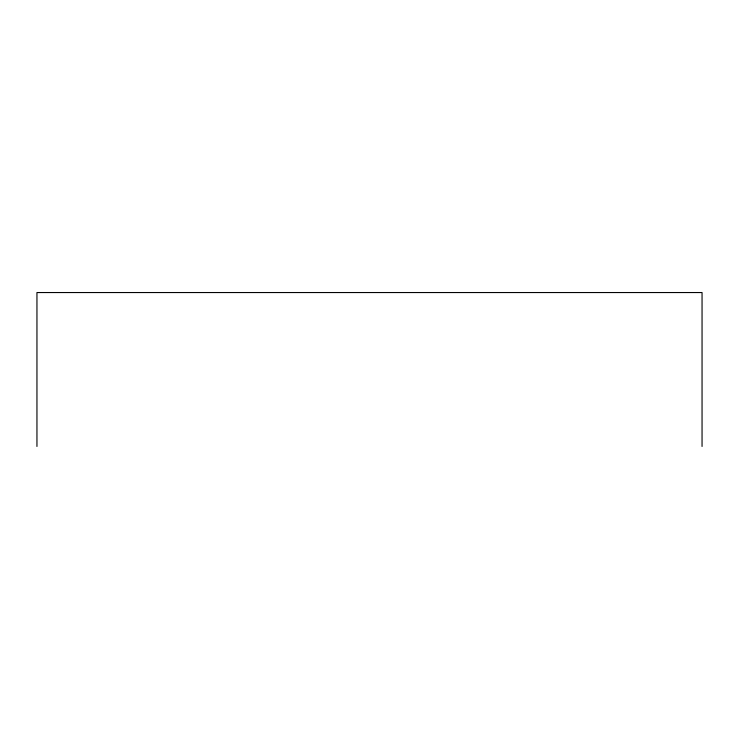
<?xml version="1.0" encoding="UTF-8"?>
<svg xmlns="http://www.w3.org/2000/svg" width="739" height="739" viewBox="0 0 739 739"><rect width="100%" height="100%" fill="white"/><g stroke="black" fill="none" stroke-linecap="round" stroke-linejoin="round"><path stroke-width="1.11" d="M702.05 446.458L702.05 292.542L36.95 292.542L36.95 446.458"/></g></svg>
